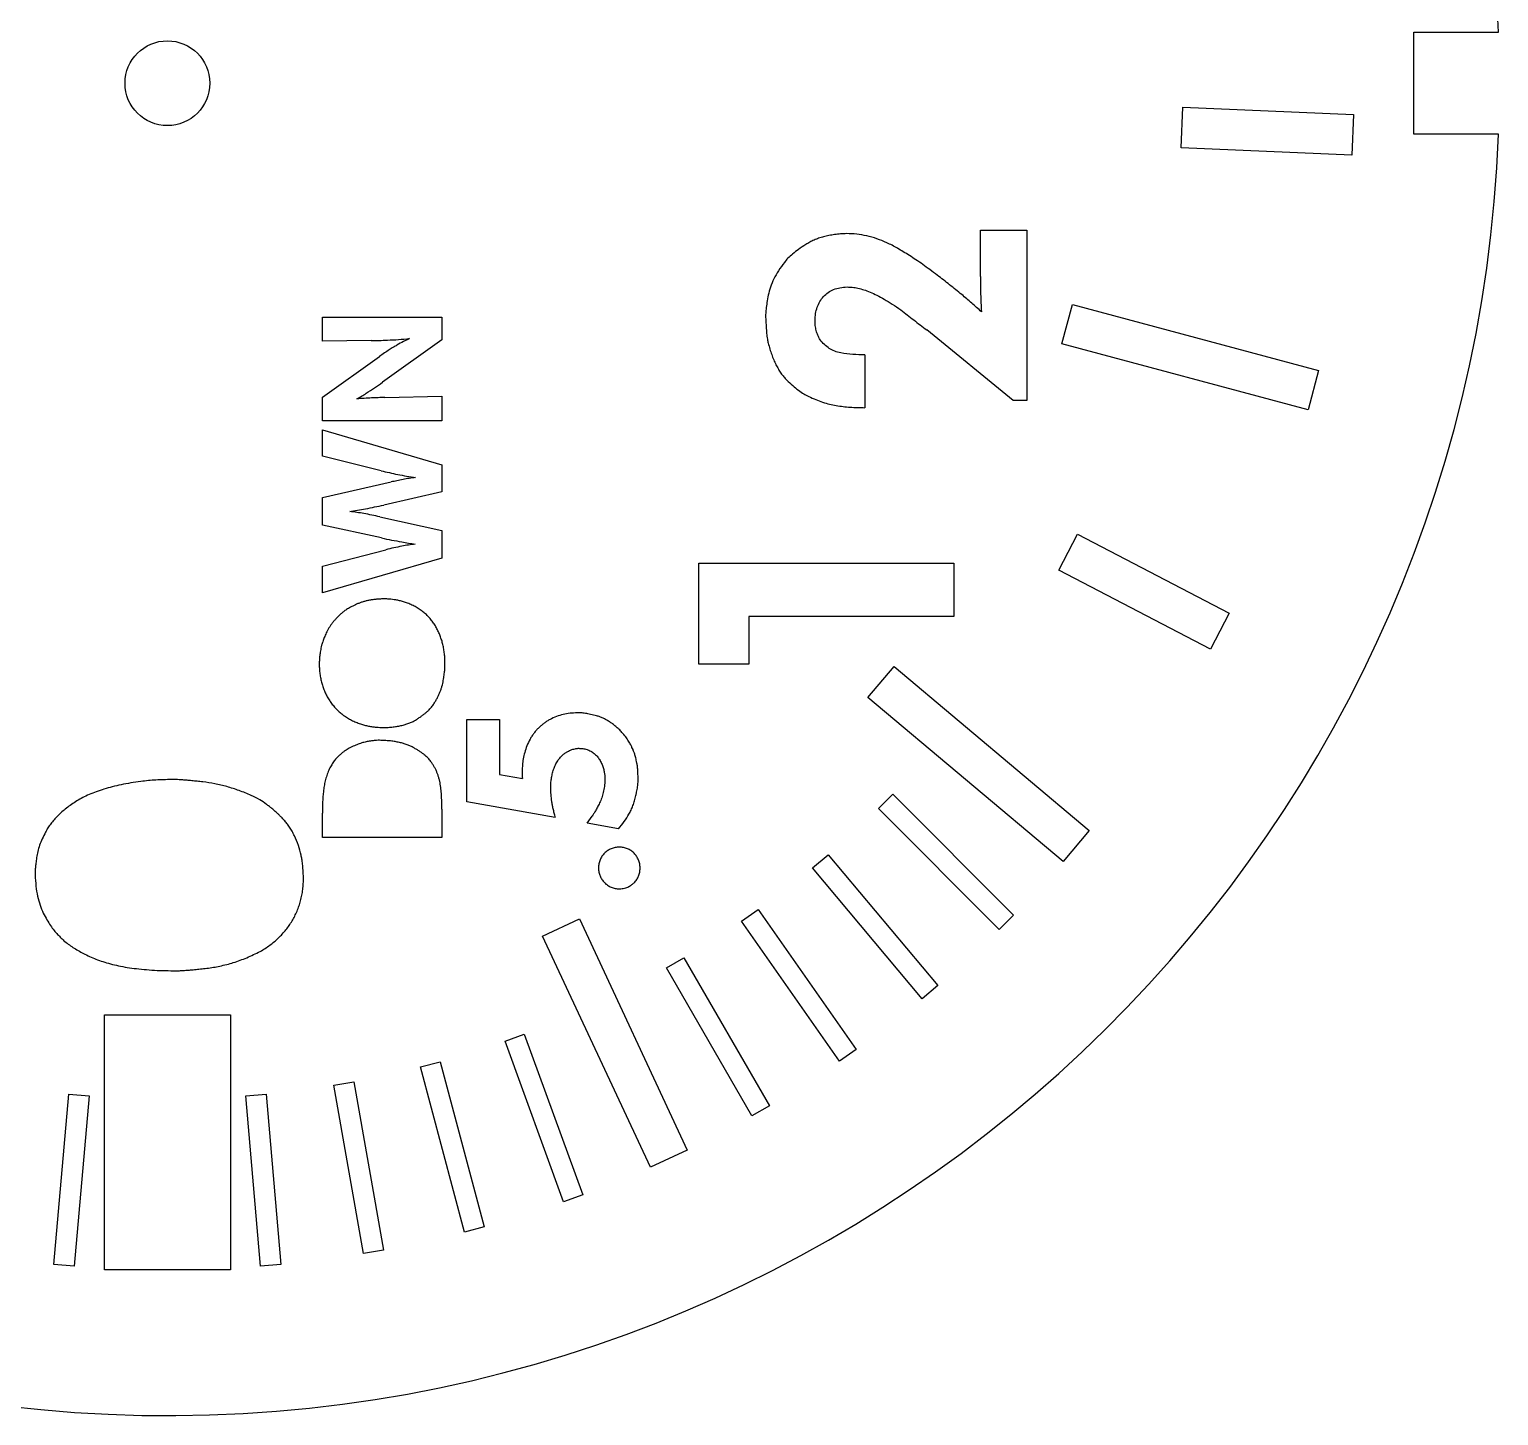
# Model space of a CAD drawing. Header units: millimetres. Extents: x 51.2 to 101.1, y 86.5 to 136.4.
# Drawn here: x 73.61 to 101.14, y 86.49 to 112.45 of the extents above; entities that cross this region are included whole.
import ezdxf

# ---------------------------------------------------------------- set-up
doc = ezdxf.new("R2010")
doc.units = ezdxf.units.MM
doc.layers.get('0').update_dxf_attribs({"linetype": 'CONTINUOUS'})

msp = doc.modelspace()

# ---------------------------------------------------------------- linework, layer by layer
for p, q in [((91.429, 107.819), (91.429, 108.687)), ((91.429, 108.687), (92.302, 108.687)), ((92.302, 108.687), (92.302, 105.5)), ((79.105, 106.611), (79.105, 107.059)), ((79.105, 107.059), (81.34, 107.059)), ((81.34, 107.059), (81.34, 106.633)), ((92.046, 105.5), (90.424, 106.82)), ((80.015, 106.621), (79.105, 106.611)), ((81.34, 106.633), (80.229, 105.84)), ((79.105, 105.56), (80.172, 106.324)), ((89.268, 106.356), (89.268, 105.364)), ((79.105, 105.118), (79.105, 105.56)), ((80.271, 105.557), (81.34, 105.579)), ((81.34, 105.579), (81.34, 105.118)), ((92.302, 105.5), (92.046, 105.5)), ((81.34, 105.118), (79.105, 105.118)), ((79.105, 104.457), (79.105, 104.95)), ((79.105, 104.95), (81.34, 104.295)), ((80.203, 104.184), (79.105, 104.457)), ((81.34, 104.295), (81.34, 103.789)), ((79.105, 103.684), (80.389, 103.973)), ((81.34, 103.789), (80.252, 103.541)), ((79.105, 103.165), (79.105, 103.684)), ((80.181, 103.321), (81.34, 103.067)), ((80.213, 102.924), (79.105, 103.165)), ((81.34, 103.067), (81.34, 102.548)), ((79.105, 102.399), (80.29, 102.704)), ((81.34, 102.548), (79.105, 101.896)), ((79.105, 101.896), (79.105, 102.399)), ((79.045, 100.558), (79.045, 100.558)), ((81.81, 97.982), (81.81, 99.525)), ((81.81, 99.525), (82.42, 99.525)), ((82.42, 99.525), (82.42, 98.497)), ((82.42, 98.497), (82.852, 98.419)), ((83.467, 97.688), (81.81, 97.982)), ((79.105, 97.315), (79.106, 97.771)), ((81.34, 97.842), (81.34, 97.315)), ((84.062, 97.58), (84.156, 97.715)), ((84.649, 97.476), (84.062, 97.58)), ((81.34, 97.315), (79.105, 97.315)), ((73.722, 96.614), (73.723, 96.613)), ((84.942, 96.466), (84.943, 96.466))]:
    msp.add_line(p, q)
msp.add_lwpolyline([(101.137, 110.49), (99.549, 110.49), (99.549, 112.395), (101.137, 112.395, 52.380909)], format="xyb", close=True)
for points in [[(98.42, 110.854), (98.387, 110.092), (95.19, 110.232), (95.223, 110.993)], [(92.957, 106.558), (93.154, 107.294), (97.766, 106.058), (97.569, 105.322)], [(96.09, 101.518), (95.738, 100.842), (92.899, 102.32), (93.251, 102.996)], [(87.089, 101.451), (87.089, 100.561), (86.157, 100.561), (86.157, 102.45), (90.93, 102.45), (90.93, 101.451)], [(89.322, 99.934), (89.812, 100.518), (93.47, 97.448), (92.98, 96.865)], [(91.781, 95.592), (89.518, 97.855), (89.787, 98.125), (92.05, 95.862)], [(90.34, 94.295), (88.283, 96.746), (88.575, 96.991), (90.632, 94.54)], [(83.229, 95.467), (83.92, 95.789), (85.938, 91.461), (85.247, 91.139)], [(88.792, 93.128), (86.956, 95.749), (87.268, 95.968), (89.104, 93.346)], [(87.148, 92.1), (85.547, 94.871), (85.877, 95.062), (87.477, 92.29)], [(75.019, 93.993), (77.381, 93.993), (77.381, 89.217), (75.019, 89.217)], [(83.622, 90.493), (82.528, 93.5), (82.886, 93.63), (83.98, 90.623)], [(81.768, 89.925), (80.94, 93.017), (81.308, 93.115), (82.136, 90.024)], [(74.453, 89.285), (74.073, 89.319), (74.352, 92.507), (74.732, 92.474)], [(77.947, 89.285), (77.668, 92.474), (78.048, 92.507), (78.327, 89.319)], [(79.872, 89.522), (79.316, 92.674), (79.691, 92.74), (80.247, 89.588)]]:
    msp.add_lwpolyline(points, close=True)
msp.add_circle((76.2, 111.442), 0.794)
for points, knots in [([(88.926, 108.624), (88.887, 108.622), (88.811, 108.619), (88.7, 108.607), (88.594, 108.589), (88.495, 108.567), (88.401, 108.538), (88.314, 108.505), (88.232, 108.466), (88.136, 108.407), (88.028, 108.335), (87.917, 108.248), (87.826, 108.169), (87.779, 108.112), (87.757, 108.085)], [0, 0, 0, 0, 0.088189, 0.172257, 0.252528, 0.329161, 0.402644, 0.472437, 0.5406, 0.605942, 0.727414, 0.833371, 0.923445, 1, 1, 1, 1]), ([(90.622, 107.846), (90.576, 107.88), (90.486, 107.948), (90.353, 108.045), (90.225, 108.132), (90.104, 108.212), (89.989, 108.284), (89.88, 108.348), (89.778, 108.405), (89.649, 108.467), (89.493, 108.531), (89.304, 108.584), (89.115, 108.619), (88.989, 108.623), (88.926, 108.624)], [0, 0, 0, 0, 0.091635, 0.1779021, 0.2593737, 0.3355336, 0.4068483, 0.4733669, 0.534696, 0.5915916, 0.698087, 0.8013687, 0.9010936, 1, 1, 1, 1]), ([(87.757, 108.085), (87.72, 108.034), (87.647, 107.936), (87.559, 107.781), (87.495, 107.627), (87.454, 107.478), (87.432, 107.339), (87.415, 107.219), (87.405, 107.119), (87.407, 107.058), (87.408, 107.031)], [0, 0, 0, 0, 0.167531, 0.32411, 0.469604, 0.607259, 0.73321, 0.840082, 0.92885, 1, 1, 1, 1]), ([(88.332, 106.998), (88.334, 107.041), (88.339, 107.125), (88.368, 107.246), (88.419, 107.353), (88.488, 107.448), (88.576, 107.526), (88.681, 107.582), (88.802, 107.617), (88.888, 107.622), (88.933, 107.625)], [0, 0, 0, 0, 0.133528, 0.258221, 0.378623, 0.497581, 0.616124, 0.735198, 0.862176, 1, 1, 1, 1]), ([(88.933, 107.625), (88.966, 107.624), (89.033, 107.623), (89.138, 107.604), (89.25, 107.573), (89.369, 107.528), (89.498, 107.47), (89.635, 107.393), (89.785, 107.302), (89.886, 107.232), (89.939, 107.196)], [0, 0, 0, 0, 0.087799, 0.183031, 0.286817, 0.400024, 0.526473, 0.667994, 0.825826, 1, 1, 1, 1]), ([(91.081, 107.483), (91.005, 107.544), (90.854, 107.667), (90.7, 107.786), (90.622, 107.846)], [0, 0, 0, 0, 0.498929, 1, 1, 1, 1]), ([(91.429, 107.819), (91.43, 107.71), (91.431, 107.49), (91.443, 107.271), (91.449, 107.161)], [0, 0, 0, 0, 0.497824, 1, 1, 1, 1]), ([(91.449, 107.161), (91.389, 107.215), (91.267, 107.324), (91.143, 107.429), (91.081, 107.483)], [0, 0, 0, 0, 0.496874, 1, 1, 1, 1]), ([(89.939, 107.196), (90.02, 107.133), (90.181, 107.007), (90.343, 106.882), (90.424, 106.82)], [0, 0, 0, 0, 0.499366, 1, 1, 1, 1]), ([(87.408, 107.031), (87.41, 106.98), (87.415, 106.887), (87.424, 106.76), (87.436, 106.658), (87.449, 106.599), (87.455, 106.574)], [0, 0, 0, 0, 0.331513, 0.607877, 0.832019, 1, 1, 1, 1]), ([(88.428, 106.636), (88.412, 106.664), (88.382, 106.719), (88.352, 106.809), (88.335, 106.902), (88.333, 106.966), (88.332, 106.998)], [0, 0, 0, 0, 0.250626, 0.497586, 0.745417, 1, 1, 1, 1]), ([(80.015, 106.621), (80.066, 106.622), (80.168, 106.623), (80.271, 106.628), (80.322, 106.63)], [0, 0, 0, 0, 0.499868, 1, 1, 1, 1]), ([(80.735, 106.658), (80.697, 106.64), (80.617, 106.602), (80.517, 106.546), (80.429, 106.494), (80.352, 106.445), (80.264, 106.388), (80.204, 106.346), (80.172, 106.324)], [0, 0, 0, 0, 0.1930111, 0.4034228, 0.5232915, 0.6626894, 0.8213159, 1, 1, 1, 1]), ([(80.322, 106.63), (80.391, 106.633), (80.529, 106.639), (80.666, 106.652), (80.735, 106.658)], [0, 0, 0, 0, 0.4988795, 1, 1, 1, 1]), ([(87.455, 106.574), (87.465, 106.537), (87.484, 106.464), (87.518, 106.359), (87.557, 106.262), (87.598, 106.171), (87.643, 106.088), (87.692, 106.012), (87.744, 105.943), (87.818, 105.865), (87.909, 105.78), (88.015, 105.693), (88.115, 105.623), (88.183, 105.59), (88.215, 105.574)], [0, 0, 0, 0, 0.089286, 0.173651, 0.254068, 0.330502, 0.402882, 0.472268, 0.538024, 0.601675, 0.719838, 0.825126, 0.918196, 1, 1, 1, 1]), ([(89.268, 106.356), (89.193, 106.356), (89.04, 106.356), (88.85, 106.38), (88.7, 106.418), (88.597, 106.471), (88.504, 106.544), (88.453, 106.605), (88.428, 106.636)], [0, 0, 0, 0, 0.244228, 0.49537, 0.620326, 0.743087, 0.868878, 1, 1, 1, 1]), ([(79.925, 105.634), (79.977, 105.667), (80.079, 105.734), (80.179, 105.805), (80.229, 105.84)], [0, 0, 0, 0, 0.498554, 1, 1, 1, 1]), ([(79.749, 105.528), (79.779, 105.545), (79.837, 105.58), (79.896, 105.616), (79.925, 105.634)], [0, 0, 0, 0, 0.50038, 1, 1, 1, 1]), ([(80.024, 105.547), (79.979, 105.544), (79.887, 105.539), (79.795, 105.532), (79.749, 105.528)], [0, 0, 0, 0, 0.494658, 1, 1, 1, 1]), ([(80.271, 105.557), (80.23, 105.555), (80.148, 105.551), (80.065, 105.548), (80.024, 105.547)], [0, 0, 0, 0, 0.499261, 1, 1, 1, 1]), ([(88.215, 105.574), (88.259, 105.554), (88.344, 105.515), (88.473, 105.466), (88.601, 105.43), (88.772, 105.394), (88.995, 105.37), (89.175, 105.366), (89.268, 105.364)], [0, 0, 0, 0, 0.13199, 0.258869, 0.381482, 0.501041, 0.742175, 1, 1, 1, 1]), ([(80.203, 104.184), (80.255, 104.171), (80.359, 104.147), (80.462, 104.125), (80.514, 104.114)], [0, 0, 0, 0, 0.501547, 1, 1, 1, 1]), ([(80.514, 104.114), (80.57, 104.103), (80.682, 104.083), (80.794, 104.065), (80.85, 104.056)], [0, 0, 0, 0, 0.50057, 1, 1, 1, 1]), ([(80.85, 104.056), (80.81, 104.051), (80.731, 104.041), (80.652, 104.028), (80.614, 104.021)], [0, 0, 0, 0, 0.504866, 1, 1, 1, 1]), ([(80.614, 104.021), (80.576, 104.013), (80.501, 103.997), (80.427, 103.981), (80.389, 103.973)], [0, 0, 0, 0, 0.500982, 1, 1, 1, 1]), ([(79.912, 103.471), (79.969, 103.482), (80.082, 103.504), (80.195, 103.528), (80.252, 103.541)], [0, 0, 0, 0, 0.498812, 1, 1, 1, 1]), ([(79.615, 103.42), (79.664, 103.428), (79.764, 103.444), (79.863, 103.462), (79.912, 103.471)], [0, 0, 0, 0, 0.50024, 1, 1, 1, 1]), ([(79.881, 103.382), (79.837, 103.389), (79.748, 103.403), (79.659, 103.414), (79.615, 103.42)], [0, 0, 0, 0, 0.497219, 1, 1, 1, 1]), ([(80.181, 103.321), (80.131, 103.332), (80.032, 103.354), (79.931, 103.372), (79.881, 103.382)], [0, 0, 0, 0, 0.496712, 1, 1, 1, 1]), ([(80.213, 102.924), (80.276, 102.911), (80.401, 102.885), (80.528, 102.862), (80.591, 102.85)], [0, 0, 0, 0, 0.49772, 1, 1, 1, 1]), ([(80.591, 102.771), (80.54, 102.76), (80.44, 102.74), (80.34, 102.716), (80.29, 102.704)], [0, 0, 0, 0, 0.503394, 1, 1, 1, 1]), ([(80.591, 102.85), (80.633, 102.843), (80.717, 102.828), (80.801, 102.815), (80.844, 102.809)], [0, 0, 0, 0, 0.496283, 1, 1, 1, 1]), ([(80.844, 102.809), (80.801, 102.803), (80.717, 102.792), (80.633, 102.778), (80.591, 102.771)], [0, 0, 0, 0, 0.500217, 1, 1, 1, 1]), ([(80.248, 101.783), (80.223, 101.782), (80.175, 101.78), (80.103, 101.774), (80.035, 101.766), (79.971, 101.755), (79.909, 101.741), (79.852, 101.724), (79.797, 101.706), (79.73, 101.677), (79.656, 101.641), (79.577, 101.597), (79.512, 101.556), (79.475, 101.525), (79.459, 101.512)], [0, 0, 0, 0, 0.087686, 0.17126, 0.251884, 0.328696, 0.402425, 0.473288, 0.54084, 0.606523, 0.727448, 0.833232, 0.923823, 1, 1, 1, 1]), ([(80.74, 101.687), (80.713, 101.698), (80.662, 101.717), (80.587, 101.74), (80.516, 101.758), (80.449, 101.768), (80.389, 101.776), (80.335, 101.78), (80.289, 101.783), (80.261, 101.783), (80.248, 101.783)], [0, 0, 0, 0, 0.168452, 0.325027, 0.469881, 0.6041, 0.725528, 0.832765, 0.923289, 1, 1, 1, 1]), ([(81.399, 100.571), (81.399, 100.602), (81.398, 100.663), (81.391, 100.754), (81.378, 100.842), (81.362, 100.928), (81.339, 101.01), (81.311, 101.09), (81.279, 101.169), (81.241, 101.243), (81.199, 101.315), (81.15, 101.382), (81.096, 101.445), (81.036, 101.503), (80.97, 101.556), (80.898, 101.605), (80.822, 101.65), (80.767, 101.675), (80.74, 101.687)], [0, 0, 0, 0, 0.067401, 0.13297, 0.197314, 0.260573, 0.322478, 0.383871, 0.444888, 0.505751, 0.566046, 0.626228, 0.685818, 0.746207, 0.807158, 0.869794, 0.933758, 1, 1, 1, 1]), ([(79.459, 101.512), (79.443, 101.497), (79.411, 101.467), (79.367, 101.422), (79.326, 101.377), (79.289, 101.331), (79.255, 101.286), (79.226, 101.239), (79.199, 101.193), (79.17, 101.133), (79.141, 101.063), (79.111, 100.986), (79.089, 100.919), (79.081, 100.877), (79.077, 100.858)], [0, 0, 0, 0, 0.08537, 0.167327, 0.246857, 0.322898, 0.396383, 0.467312, 0.536077, 0.603142, 0.726535, 0.833937, 0.924638, 1, 1, 1, 1]), ([(79.077, 100.858), (79.07, 100.826), (79.059, 100.766), (79.051, 100.693), (79.047, 100.64), (79.046, 100.608), (79.045, 100.581), (79.045, 100.565), (79.045, 100.558)], [0, 0, 0, 0, 0.320662, 0.607614, 0.734513, 0.841356, 0.929854, 1, 1, 1, 1]), ([(79.045, 100.558), (79.045, 100.528), (79.047, 100.467), (79.056, 100.377), (79.07, 100.29), (79.091, 100.206), (79.117, 100.124), (79.148, 100.044), (79.185, 99.968), (79.228, 99.894), (79.276, 99.823), (79.329, 99.757), (79.388, 99.696), (79.451, 99.64), (79.519, 99.589), (79.593, 99.543), (79.671, 99.501), (79.726, 99.477), (79.754, 99.466)], [0, 0, 0, 0, 0.06652, 0.131178, 0.194761, 0.257192, 0.318771, 0.380121, 0.441687, 0.50336, 0.564724, 0.625801, 0.686331, 0.74718, 0.808545, 0.870849, 0.934359, 1, 1, 1, 1]), ([(81.183, 99.805), (81.195, 99.824), (81.219, 99.862), (81.251, 99.919), (81.28, 99.976), (81.305, 100.033), (81.326, 100.089), (81.344, 100.145), (81.358, 100.2), (81.369, 100.255), (81.377, 100.307), (81.385, 100.356), (81.39, 100.401), (81.395, 100.442), (81.398, 100.48), (81.4, 100.514), (81.4, 100.544), (81.4, 100.562), (81.399, 100.571)], [0, 0, 0, 0, 0.084082, 0.165162, 0.244102, 0.320591, 0.394833, 0.467222, 0.537794, 0.606917, 0.673196, 0.734237, 0.790456, 0.842018, 0.888879, 0.930508, 0.967524, 1, 1, 1, 1]), ([(80.264, 99.373), (80.296, 99.375), (80.358, 99.378), (80.448, 99.387), (80.533, 99.401), (80.613, 99.418), (80.687, 99.44), (80.757, 99.466), (80.82, 99.496), (80.879, 99.531), (80.932, 99.567), (80.98, 99.603), (81.025, 99.638), (81.066, 99.671), (81.102, 99.705), (81.133, 99.739), (81.161, 99.771), (81.176, 99.794), (81.183, 99.805)], [0, 0, 0, 0, 0.090547, 0.176584, 0.258427, 0.33535, 0.409135, 0.478646, 0.545447, 0.609635, 0.670679, 0.72815, 0.781962, 0.832173, 0.879125, 0.922373, 0.962686, 1, 1, 1, 1]), ([(83.876, 99.649), (83.831, 99.647), (83.743, 99.644), (83.613, 99.621), (83.487, 99.582), (83.387, 99.536), (83.31, 99.493), (83.256, 99.456), (83.205, 99.415), (83.156, 99.371), (83.111, 99.323), (83.068, 99.271), (83.029, 99.215), (83.005, 99.176), (82.994, 99.156)], [0, 0, 0, 0, 0.12597, 0.249917, 0.372556, 0.496986, 0.559377, 0.621445, 0.68335, 0.744885, 0.807255, 0.870319, 0.934455, 1, 1, 1, 1]), ([(84.716, 99.284), (84.697, 99.304), (84.659, 99.343), (84.599, 99.395), (84.54, 99.442), (84.481, 99.484), (84.421, 99.519), (84.361, 99.55), (84.301, 99.575), (84.224, 99.599), (84.133, 99.62), (84.035, 99.64), (83.951, 99.65), (83.899, 99.649), (83.876, 99.649)], [0, 0, 0, 0, 0.087675, 0.171604, 0.25144, 0.328502, 0.401799, 0.472429, 0.541377, 0.607535, 0.730176, 0.836003, 0.925883, 1, 1, 1, 1]), ([(79.754, 99.466), (79.781, 99.456), (79.834, 99.437), (79.912, 99.414), (79.987, 99.398), (80.057, 99.387), (80.12, 99.38), (80.176, 99.377), (80.223, 99.373), (80.251, 99.373), (80.264, 99.373)], [0, 0, 0, 0, 0.166884, 0.323014, 0.469463, 0.606133, 0.72951, 0.836586, 0.926754, 1, 1, 1, 1]), ([(80.199, 99.134), (80.182, 99.135), (80.145, 99.136), (80.086, 99.13), (80.018, 99.123), (79.942, 99.111), (79.859, 99.092), (79.771, 99.062), (79.678, 99.022), (79.616, 98.989), (79.584, 98.972)], [0, 0, 0, 0, 0.0787005, 0.1705016, 0.2770815, 0.3972907, 0.530224, 0.6743383, 0.8300918, 1, 1, 1, 1]), ([(81.135, 98.738), (81.128, 98.749), (81.111, 98.771), (81.083, 98.802), (81.049, 98.834), (81.012, 98.866), (80.969, 98.897), (80.923, 98.93), (80.871, 98.962), (80.816, 98.995), (80.756, 99.026), (80.69, 99.052), (80.62, 99.076), (80.545, 99.095), (80.465, 99.111), (80.381, 99.123), (80.291, 99.13), (80.23, 99.133), (80.199, 99.134)], [0, 0, 0, 0, 0.037479, 0.078092, 0.121753, 0.168339, 0.218687, 0.272489, 0.330314, 0.391736, 0.456156, 0.523312, 0.593506, 0.667201, 0.744392, 0.825317, 0.910578, 1, 1, 1, 1]), ([(82.994, 99.156), (82.973, 99.114), (82.934, 99.033), (82.892, 98.909), (82.863, 98.79), (82.852, 98.693), (82.849, 98.621), (82.847, 98.574), (82.847, 98.533), (82.846, 98.499), (82.847, 98.47), (82.847, 98.448), (82.848, 98.431), (82.851, 98.423), (82.852, 98.419)], [0, 0, 0, 0, 0.183457, 0.354433, 0.514336, 0.666585, 0.73715, 0.799089, 0.852387, 0.897949, 0.935778, 0.965014, 0.986657, 1, 1, 1, 1]), ([(84.903, 99.003), (84.899, 99.011), (84.892, 99.027), (84.878, 99.054), (84.86, 99.086), (84.83, 99.135), (84.784, 99.204), (84.74, 99.257), (84.716, 99.284)], [0, 0, 0, 0, 0.072521, 0.161424, 0.267711, 0.391499, 0.676275, 1, 1, 1, 1]), ([(79.584, 98.972), (79.571, 98.965), (79.544, 98.95), (79.502, 98.921), (79.457, 98.885), (79.408, 98.843), (79.358, 98.793), (79.31, 98.73), (79.264, 98.657), (79.237, 98.603), (79.222, 98.575)], [0, 0, 0, 0, 0.080302, 0.173005, 0.277931, 0.396095, 0.525877, 0.669346, 0.826768, 1, 1, 1, 1]), ([(83.383, 98.248), (83.383, 98.276), (83.382, 98.332), (83.393, 98.417), (83.41, 98.504), (83.434, 98.59), (83.467, 98.673), (83.509, 98.75), (83.561, 98.818), (83.602, 98.857), (83.623, 98.876)], [0, 0, 0, 0, 0.1206638, 0.2430747, 0.3698846, 0.5002629, 0.630136, 0.7550115, 0.8773643, 1, 1, 1, 1]), ([(83.623, 98.876), (83.637, 98.887), (83.666, 98.908), (83.71, 98.934), (83.753, 98.953), (83.795, 98.966), (83.834, 98.975), (83.867, 98.981), (83.896, 98.985), (83.913, 98.985), (83.92, 98.984)], [0, 0, 0, 0, 0.168885, 0.326184, 0.472457, 0.611057, 0.736068, 0.841148, 0.928984, 1, 1, 1, 1]), ([(83.92, 98.984), (83.948, 98.983), (84.002, 98.98), (84.079, 98.958), (84.149, 98.924), (84.21, 98.878), (84.263, 98.821), (84.307, 98.756), (84.344, 98.684), (84.361, 98.632), (84.369, 98.605)], [0, 0, 0, 0, 0.131654, 0.255843, 0.375387, 0.495517, 0.617443, 0.740546, 0.867471, 1, 1, 1, 1]), ([(84.983, 98.763), (84.977, 98.791), (84.966, 98.84), (84.945, 98.905), (84.924, 98.958), (84.91, 98.989), (84.903, 99.003)], [0, 0, 0, 0, 0.329056, 0.594168, 0.810657, 1, 1, 1, 1]), ([(79.222, 98.575), (79.21, 98.542), (79.185, 98.478), (79.156, 98.379), (79.135, 98.279), (79.117, 98.145), (79.106, 97.975), (79.106, 97.839), (79.106, 97.771)], [0, 0, 0, 0, 0.1272222, 0.2526672, 0.3774044, 0.5011477, 0.7497473, 1, 1, 1, 1]), ([(81.34, 97.842), (81.341, 97.882), (81.342, 97.961), (81.337, 98.079), (81.327, 98.196), (81.315, 98.292), (81.302, 98.368), (81.288, 98.424), (81.271, 98.479), (81.251, 98.533), (81.227, 98.586), (81.2, 98.638), (81.169, 98.689), (81.147, 98.722), (81.135, 98.738)], [0, 0, 0, 0, 0.127173, 0.253072, 0.37836, 0.502217, 0.563621, 0.62536, 0.6866, 0.748028, 0.809849, 0.872493, 0.935532, 1, 1, 1, 1]), ([(84.369, 98.605), (84.375, 98.582), (84.384, 98.54), (84.392, 98.482), (84.398, 98.434), (84.396, 98.405), (84.396, 98.393)], [0, 0, 0, 0, 0.326482, 0.600207, 0.823385, 1, 1, 1, 1]), ([(85.018, 98.442), (85.016, 98.478), (85.014, 98.542), (85.007, 98.631), (84.997, 98.703), (84.987, 98.745), (84.983, 98.763)], [0, 0, 0, 0, 0.327722, 0.601395, 0.82599, 1, 1, 1, 1]), ([(75.702, 98.365), (75.639, 98.356), (75.516, 98.338), (75.338, 98.305), (75.171, 98.265), (75.015, 98.222), (74.871, 98.174), (74.737, 98.121), (74.615, 98.064), (74.504, 98), (74.403, 97.934), (74.31, 97.866), (74.225, 97.795), (74.146, 97.724), (74.077, 97.649), (74.016, 97.573), (73.961, 97.496), (73.932, 97.442), (73.917, 97.415)], [0, 0, 0, 0, 0.090972, 0.177253, 0.259073, 0.335912, 0.408063, 0.476617, 0.540952, 0.601386, 0.658952, 0.713582, 0.766489, 0.816883, 0.864947, 0.911262, 0.956359, 1, 1, 1, 1]), ([(76.274, 98.399), (76.178, 98.398), (75.986, 98.395), (75.796, 98.375), (75.702, 98.365)], [0, 0, 0, 0, 0.504257, 1, 1, 1, 1]), ([(77.772, 98.103), (77.696, 98.134), (77.546, 98.196), (77.318, 98.269), (77.09, 98.322), (76.903, 98.352), (76.759, 98.366), (76.661, 98.378), (76.572, 98.385), (76.494, 98.393), (76.425, 98.396), (76.366, 98.399), (76.317, 98.4), (76.287, 98.399), (76.274, 98.399)], [0, 0, 0, 0, 0.160249, 0.316028, 0.46716, 0.615452, 0.686237, 0.749957, 0.807758, 0.85913, 0.903982, 0.942412, 0.974404, 1, 1, 1, 1]), ([(84.396, 98.393), (84.393, 98.352), (84.388, 98.274), (84.368, 98.162), (84.339, 98.058), (84.3, 97.964), (84.257, 97.884), (84.22, 97.815), (84.188, 97.759), (84.165, 97.728), (84.156, 97.715)], [0, 0, 0, 0, 0.166202, 0.321662, 0.46877, 0.60846, 0.736211, 0.843194, 0.93119, 1, 1, 1, 1]), ([(84.978, 98.104), (84.982, 98.123), (84.99, 98.16), (85, 98.213), (85.008, 98.262), (85.013, 98.307), (85.018, 98.347), (85.019, 98.383), (85.021, 98.414), (85.019, 98.433), (85.018, 98.442)], [0, 0, 0, 0, 0.173546, 0.33099, 0.476158, 0.609152, 0.726301, 0.829669, 0.921429, 1, 1, 1, 1]), ([(78.221, 97.8), (78.211, 97.809), (78.19, 97.83), (78.153, 97.862), (78.108, 97.897), (78.035, 97.954), (77.924, 98.028), (77.825, 98.077), (77.772, 98.103)], [0, 0, 0, 0, 0.07414, 0.16252, 0.269175, 0.390236, 0.674351, 1, 1, 1, 1]), ([(83.467, 97.688), (83.46, 97.716), (83.446, 97.77), (83.427, 97.849), (83.413, 97.921), (83.397, 98.01), (83.385, 98.118), (83.383, 98.205), (83.383, 98.248)], [0, 0, 0, 0, 0.152761, 0.295676, 0.424761, 0.543948, 0.770904, 1, 1, 1, 1]), ([(84.649, 97.476), (84.686, 97.521), (84.757, 97.61), (84.835, 97.729), (84.888, 97.829), (84.922, 97.913), (84.953, 98.005), (84.97, 98.07), (84.978, 98.104)], [0, 0, 0, 0, 0.245728, 0.477234, 0.593514, 0.719043, 0.853751, 1, 1, 1, 1]), ([(78.583, 97.345), (78.567, 97.374), (78.537, 97.43), (78.487, 97.508), (78.438, 97.578), (78.386, 97.638), (78.338, 97.691), (78.295, 97.735), (78.256, 97.771), (78.232, 97.791), (78.221, 97.8)], [0, 0, 0, 0, 0.169157, 0.326173, 0.472987, 0.608887, 0.732482, 0.83818, 0.927317, 1, 1, 1, 1]), ([(73.917, 97.415), (73.896, 97.373), (73.856, 97.293), (73.805, 97.172), (73.771, 97.054), (73.749, 96.941), (73.736, 96.839), (73.728, 96.75), (73.721, 96.677), (73.723, 96.633), (73.723, 96.613)], [0, 0, 0, 0, 0.166673, 0.323261, 0.47068, 0.608992, 0.735089, 0.84176, 0.930408, 1, 1, 1, 1]), ([(78.703, 96.983), (78.688, 97.045), (78.658, 97.169), (78.608, 97.286), (78.583, 97.345)], [0, 0, 0, 0, 0.49923, 1, 1, 1, 1]), ([(78.749, 96.564), (78.747, 96.61), (78.743, 96.695), (78.733, 96.81), (78.722, 96.905), (78.709, 96.959), (78.703, 96.983)], [0, 0, 0, 0, 0.3266674, 0.6025383, 0.8259069, 1, 1, 1, 1]), ([(84.666, 97.135), (84.639, 97.133), (84.587, 97.13), (84.514, 97.106), (84.446, 97.071), (84.388, 97.022), (84.339, 96.964), (84.303, 96.897), (84.28, 96.822), (84.276, 96.77), (84.274, 96.743)], [0, 0, 0, 0, 0.129585, 0.253201, 0.373714, 0.497783, 0.622531, 0.743547, 0.868181, 1, 1, 1, 1]), ([(85.056, 96.743), (85.054, 96.77), (85.05, 96.821), (85.028, 96.895), (84.992, 96.962), (84.944, 97.021), (84.886, 97.07), (84.819, 97.106), (84.745, 97.129), (84.692, 97.133), (84.666, 97.135)], [0, 0, 0, 0, 0.129785, 0.253282, 0.374484, 0.49807, 0.62301, 0.744212, 0.869038, 1, 1, 1, 1]), ([(73.722, 96.614), (73.726, 96.543), (73.734, 96.409), (73.764, 96.219), (73.81, 96.05), (73.871, 95.903), (73.941, 95.778), (74.008, 95.668), (74.073, 95.576), (74.122, 95.524), (74.144, 95.5)], [0, 0, 0, 0, 0.173624, 0.330559, 0.472881, 0.603104, 0.721534, 0.825886, 0.91885, 1, 1, 1, 1]), ([(84.274, 96.743), (84.276, 96.717), (84.279, 96.666), (84.303, 96.593), (84.337, 96.526), (84.386, 96.468), (84.444, 96.418), (84.512, 96.382), (84.586, 96.358), (84.639, 96.354), (84.666, 96.352)], [0, 0, 0, 0, 0.127806, 0.249709, 0.370542, 0.49494, 0.620705, 0.742552, 0.867832, 1, 1, 1, 1]), ([(84.942, 96.466), (84.96, 96.486), (84.994, 96.524), (85.029, 96.592), (85.051, 96.666), (85.054, 96.717), (85.056, 96.743)], [0, 0, 0, 0, 0.254586, 0.49788, 0.744885, 1, 1, 1, 1]), ([(77.941, 95.18), (78.002, 95.218), (78.123, 95.293), (78.283, 95.43), (78.423, 95.581), (78.521, 95.722), (78.586, 95.841), (78.63, 95.934), (78.666, 96.031), (78.697, 96.131), (78.72, 96.234), (78.737, 96.341), (78.747, 96.452), (78.748, 96.526), (78.749, 96.564)], [0, 0, 0, 0, 0.12831, 0.252234, 0.374193, 0.495066, 0.555713, 0.616865, 0.678051, 0.739761, 0.802673, 0.867109, 0.932788, 1, 1, 1, 1]), ([(84.666, 96.352), (84.683, 96.353), (84.716, 96.355), (84.763, 96.364), (84.806, 96.377), (84.843, 96.395), (84.874, 96.414), (84.901, 96.432), (84.924, 96.449), (84.937, 96.46), (84.943, 96.466)], [0, 0, 0, 0, 0.168924, 0.325314, 0.468278, 0.602755, 0.724156, 0.830015, 0.922977, 1, 1, 1, 1]), ([(74.144, 95.5), (74.165, 95.477), (74.209, 95.429), (74.282, 95.363), (74.364, 95.301), (74.454, 95.24), (74.552, 95.181), (74.658, 95.127), (74.772, 95.073), (74.896, 95.023), (75.028, 94.977), (75.172, 94.937), (75.327, 94.902), (75.494, 94.874), (75.671, 94.852), (75.86, 94.834), (76.06, 94.823), (76.197, 94.821), (76.267, 94.82)], [0, 0, 0, 0, 0.041284, 0.08412, 0.129095, 0.176346, 0.2258, 0.278004, 0.33291, 0.390842, 0.452183, 0.517257, 0.586281, 0.659861, 0.738155, 0.820478, 0.907716, 1, 1, 1, 1]), ([(76.267, 94.82), (76.284, 94.819), (76.32, 94.817), (76.379, 94.819), (76.448, 94.82), (76.526, 94.826), (76.615, 94.832), (76.713, 94.841), (76.822, 94.852), (76.981, 94.869), (77.188, 94.903), (77.439, 94.969), (77.693, 95.061), (77.857, 95.14), (77.941, 95.18)], [0, 0, 0, 0, 0.028452, 0.062571, 0.102388, 0.147962, 0.199289, 0.256376, 0.319798, 0.388426, 0.533684, 0.683592, 0.838455, 1, 1, 1, 1])]:
    msp.add_open_spline(points, degree=3, knots=knots)

doc.saveas('drawing.dxf')
